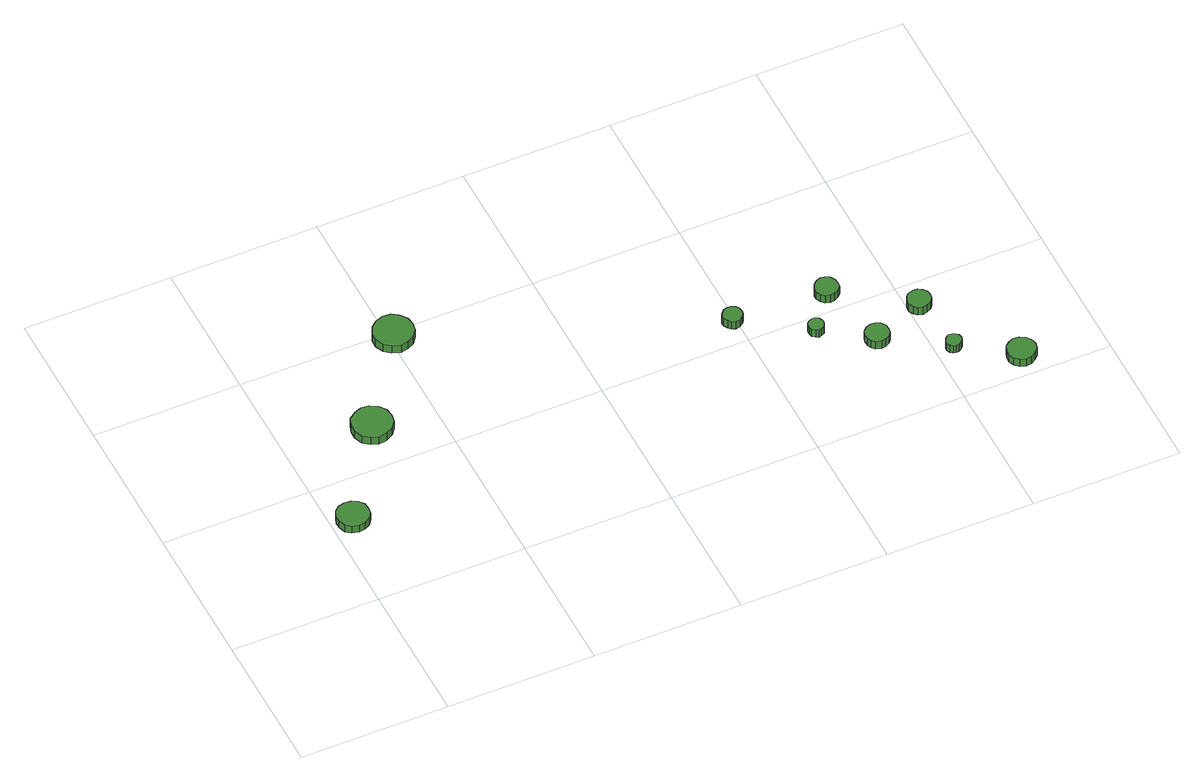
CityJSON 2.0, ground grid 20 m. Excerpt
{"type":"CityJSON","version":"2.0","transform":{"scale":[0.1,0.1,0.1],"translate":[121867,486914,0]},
"CityObjects":{
"tree1":{"type":"SolitaryVegetationObject","attributes":{"function":"something"},"geometry":[{"type":"MultiSurface","lod":"1","boundaries":[[[0,1,2,3,4,5,6,7,8,9,10,11,12,13,14]],[[15,16,17,18,19,20,21,22,23,24,25,26,27,28,29]],[[0,29,28,1]],[[1,28,27,2]],[[2,27,26,3]],[[3,26,25,4]],[[4,25,24,5]],[[5,24,23,6]],[[6,23,22,7]],[[7,22,21,8]],[[8,21,20,9]],[[9,20,19,10]],[[10,19,18,11]],[[11,18,17,12]],[[12,17,16,13]],[[13,16,15,14]],[[14,15,29,0]]]}]},
"tree2":{"type":"SolitaryVegetationObject","attributes":{"function":"something"},"geometry":[{"type":"MultiSurface","lod":"1","boundaries":[[[30,31,32,33,34,35,36,37,38,39,40,41,42,43,44]],[[45,46,47,48,49,50,51,52,53,54,55,56,57,58,59]],[[30,59,58,31]],[[31,58,57,32]],[[32,57,56,33]],[[33,56,55,34]],[[34,55,54,35]],[[35,54,53,36]],[[36,53,52,37]],[[37,52,51,38]],[[38,51,50,39]],[[39,50,49,40]],[[40,49,48,41]],[[41,48,47,42]],[[42,47,46,43]],[[43,46,45,44]],[[44,45,59,30]]]}]},
"tree3":{"type":"SolitaryVegetationObject","attributes":{"function":"something"},"geometry":[{"type":"MultiSurface","lod":"1","boundaries":[[[60,61,62,63,64,65,66,67,68,69,70,71,72,73,74]],[[75,76,77,78,79,80,81,82,83,84,85,86,87,88,89]],[[60,89,88,61]],[[61,88,87,62]],[[62,87,86,63]],[[63,86,85,64]],[[64,85,84,65]],[[65,84,83,66]],[[66,83,82,67]],[[67,82,81,68]],[[68,81,80,69]],[[69,80,79,70]],[[70,79,78,71]],[[71,78,77,72]],[[72,77,76,73]],[[73,76,75,74]],[[74,75,89,60]]]}]},
"tree4":{"type":"SolitaryVegetationObject","attributes":{"function":"something"},"geometry":[{"type":"MultiSurface","lod":"1","boundaries":[[[90,91,92,93,94,95,96,97,98,99,100,101,102,103,104]],[[105,106,107,108,109,110,111,112,113,114,115,116,117,118,119]],[[90,119,118,91]],[[91,118,117,92]],[[92,117,116,93]],[[93,116,115,94]],[[94,115,114,95]],[[95,114,113,96]],[[96,113,112,97]],[[97,112,111,98]],[[98,111,110,99]],[[99,110,109,100]],[[100,109,108,101]],[[101,108,107,102]],[[102,107,106,103]],[[103,106,105,104]],[[104,105,119,90]]]}]},
"tree5":{"type":"SolitaryVegetationObject","attributes":{"function":"something"},"geometry":[{"type":"MultiSurface","lod":"1","boundaries":[[[120,121,122,123,124,125,126,127,128,129,130,131,132,133,134]],[[135,136,137,138,139,140,141,142,143,144,145,146,147,148,149]],[[120,149,148,121]],[[121,148,147,122]],[[122,147,146,123]],[[123,146,145,124]],[[124,145,144,125]],[[125,144,143,126]],[[126,143,142,127]],[[127,142,141,128]],[[128,141,140,129]],[[129,140,139,130]],[[130,139,138,131]],[[131,138,137,132]],[[132,137,136,133]],[[133,136,135,134]],[[134,135,149,120]]]}]},
"tree6":{"type":"SolitaryVegetationObject","attributes":{"function":"something"},"geometry":[{"type":"MultiSurface","lod":"1","boundaries":[[[150,151,152,153,154,155,156,157,158,159,160,161,162,163,164]],[[165,166,167,168,169,170,171,172,173,174,175,176,177,178,179]],[[150,179,178,151]],[[151,178,177,152]],[[152,177,176,153]],[[153,176,175,154]],[[154,175,174,155]],[[155,174,173,156]],[[156,173,172,157]],[[157,172,171,158]],[[158,171,170,159]],[[159,170,169,160]],[[160,169,168,161]],[[161,168,167,162]],[[162,167,166,163]],[[163,166,165,164]],[[164,165,179,150]]]}]},
"tree7":{"type":"SolitaryVegetationObject","attributes":{"function":"something"},"geometry":[{"type":"MultiSurface","lod":"1","boundaries":[[[180,181,182,183,184,185,186,187,188,189,190,191,192,193,194]],[[195,196,197,198,199,200,201,202,203,204,205,206,207,208,209]],[[180,209,208,181]],[[181,208,207,182]],[[182,207,206,183]],[[183,206,205,184]],[[184,205,204,185]],[[185,204,203,186]],[[186,203,202,187]],[[187,202,201,188]],[[188,201,200,189]],[[189,200,199,190]],[[190,199,198,191]],[[191,198,197,192]],[[192,197,196,193]],[[193,196,195,194]],[[194,195,209,180]]]}]},
"tree8":{"type":"SolitaryVegetationObject","attributes":{"function":"something"},"geometry":[{"type":"MultiSurface","lod":"1","boundaries":[[[210,211,212,213,214,215,216,217,218,219,220,221,222,223,224]],[[225,226,227,228,229,230,231,232,233,234,235,236,237,238,239]],[[210,239,238,211]],[[211,238,237,212]],[[212,237,236,213]],[[213,236,235,214]],[[214,235,234,215]],[[215,234,233,216]],[[216,233,232,217]],[[217,232,231,218]],[[218,231,230,219]],[[219,230,229,220]],[[220,229,228,221]],[[221,228,227,222]],[[222,227,226,223]],[[223,226,225,224]],[[224,225,239,210]]]}]},
"tree9":{"type":"SolitaryVegetationObject","attributes":{"function":"something"},"geometry":[{"type":"MultiSurface","lod":"1","boundaries":[[[240,241,242,243,244,245,246,247,248,249,250,251,252,253,254]],[[255,256,257,258,259,260,261,262,263,264,265,266,267,268,269]],[[240,269,268,241]],[[241,268,267,242]],[[242,267,266,243]],[[243,266,265,244]],[[244,265,264,245]],[[245,264,263,246]],[[246,263,262,247]],[[247,262,261,248]],[[248,261,260,249]],[[249,260,259,250]],[[250,259,258,251]],[[251,258,257,252]],[[252,257,256,253]],[[253,256,255,254]],[[254,255,269,240]]]}]},
"tree10":{"type":"SolitaryVegetationObject","attributes":{"function":"something"},"geometry":[{"type":"MultiSurface","lod":"1","boundaries":[[[270,271,272,273,274,275,276,277,278,279,280,281,282,283,284]],[[285,286,287,288,289,290,291,292,293,294,295,296,297,298,299]],[[270,299,298,271]],[[271,298,297,272]],[[272,297,296,273]],[[273,296,295,274]],[[274,295,294,275]],[[275,294,293,276]],[[276,293,292,277]],[[277,292,291,278]],[[278,291,290,279]],[[279,290,289,280]],[[280,289,288,281]],[[281,288,287,282]],[[282,287,286,283]],[[283,286,285,284]],[[284,285,299,270]]]}]}
},
"vertices":[
[50,134,14],[49,143,14],[43,150,14],[36,154,14],[27,155,14],[18,153,14],[11,147,14],[8,138,14],[8,130,14],[11,121,14],[18,115,14],[27,113,14],[36,114,14],[43,118,14],[49,125,14],[49,125,2],[43,118,2],[36,114,2],[27,113,2],[18,115,2],[11,121,2],[8,130,2],[8,138,2],[11,147,2],[18,153,2],[27,155,2],[36,154,2],[43,150,2],[49,143,2],[50,134,2],
[141,259,20],[139,270,20],[132,279,20],[122,285,20],[111,286,20],[101,282,20],[92,275,20],[88,265,20],[88,254,20],[92,243,20],[101,236,20],[111,232,20],[122,234,20],[132,239,20],[139,248,20],[139,248,7],[132,239,7],[122,234,7],[111,232,7],[101,236,7],[92,243,7],[88,254,7],[88,265,7],[92,275,7],[101,282,7],[111,286,7],[122,285,7],[132,279,7],[139,270,7],[141,259,7],
[228,382,26],[226,393,26],[219,402,26],[210,408,26],[199,409,26],[188,405,26],[180,398,26],[175,388,26],[175,377,26],[180,366,26],[188,359,26],[199,355,26],[210,357,26],[219,362,26],[226,371,26],[226,371,13],[219,362,13],[210,357,13],[199,355,13],[188,359,13],[180,366,13],[175,377,13],[175,388,13],[180,398,13],[188,405,13],[199,409,13],[210,408,13],[219,402,13],[226,393,13],[228,382,13],
[605,229,24],[604,235,24],[601,239,24],[596,242,24],[591,242,24],[586,241,24],[582,237,24],[579,232,24],[579,227,24],[582,222,24],[586,218,24],[591,216,24],[596,217,24],[601,220,24],[604,224,24],[604,224,11],[601,220,11],[596,217,11],[591,216,11],[586,218,11],[582,222,11],[579,227,11],[579,232,11],[582,237,11],[586,241,11],[591,242,11],[596,242,11],[601,239,11],[604,235,11],[605,229,11],
[689,171,23],[688,175,23],[686,179,23],[682,181,23],[678,181,23],[674,180,23],[670,177,23],[669,173,23],[669,169,23],[670,165,23],[674,162,23],[678,160,23],[682,161,23],[686,163,23],[688,167,23],[688,167,10],[686,163,10],[682,161,10],[678,160,10],[674,162,10],[670,165,10],[669,169,10],[669,173,10],[670,177,10],[674,180,10],[678,181,10],[682,181,10],[686,179,10],[688,175,10],[689,171,10],
[757,127,22],[756,134,22],[752,139,22],[746,142,22],[740,143,22],[733,141,22],[728,136,22],[726,130,22],[726,124,22],[728,118,22],[733,113,22],[740,111,22],[746,112,22],[752,115,22],[756,120,22],[756,120,9],[752,115,9],[746,112,9],[740,111,9],[733,113,9],[728,118,9],[726,124,9],[726,130,9],[728,136,9],[733,141,9],[740,143,9],[746,142,9],[752,139,9],[756,134,9],[757,127,9],
[733,223,23],[732,229,23],[728,235,23],[722,238,23],[716,239,23],[709,236,23],[705,232,23],[702,226,23],[702,220,23],[705,214,23],[709,209,23],[716,207,23],[722,208,23],[728,211,23],[732,216,23],[732,216,10],[728,211,10],[722,208,10],[716,207,10],[709,209,10],[705,214,10],[702,220,10],[702,226,10],[705,232,10],[709,236,10],[716,239,10],[722,238,10],[728,235,10],[732,229,10],[733,223,10],
[832,75,22],[831,80,22],[828,83,22],[824,85,22],[820,86,22],[816,84,22],[813,81,22],[811,77,22],[811,73,22],[813,69,22],[816,66,22],[820,65,22],[824,65,22],[828,68,22],[831,71,22],[831,71,9],[828,68,9],[824,65,9],[820,65,9],[816,66,9],[813,69,9],[811,73,9],[811,77,9],[813,81,9],[816,84,9],[820,86,9],[824,85,9],[828,83,9],[831,80,9],[832,75,9],
[828,157,22],[827,163,22],[823,168,22],[817,172,22],[811,172,22],[804,170,22],[800,166,22],[797,160,22],[797,153,22],[800,147,22],[804,143,22],[811,141,22],[817,142,22],[823,145,22],[827,150,22],[827,150,9],[823,145,9],[817,142,9],[811,141,9],[804,143,9],[800,147,9],[797,153,9],[797,160,9],[800,166,9],[804,170,9],[811,172,9],[817,172,9],[823,168,9],[827,163,9],[828,157,9],
[910,26,23],[908,34,23],[903,40,23],[896,44,23],[888,45,23],[881,42,23],[875,37,23],[872,30,23],[872,22,23],[875,15,23],[881,9,23],[888,7,23],[896,8,23],[903,12,23],[908,18,23],[908,18,10],[903,12,10],[896,8,10],[888,7,10],[881,9,10],[875,15,10],[872,22,10],[872,30,10],[875,37,10],[881,42,10],[888,45,10],[896,44,10],[903,40,10],[908,34,10],[910,26,10]
]}
